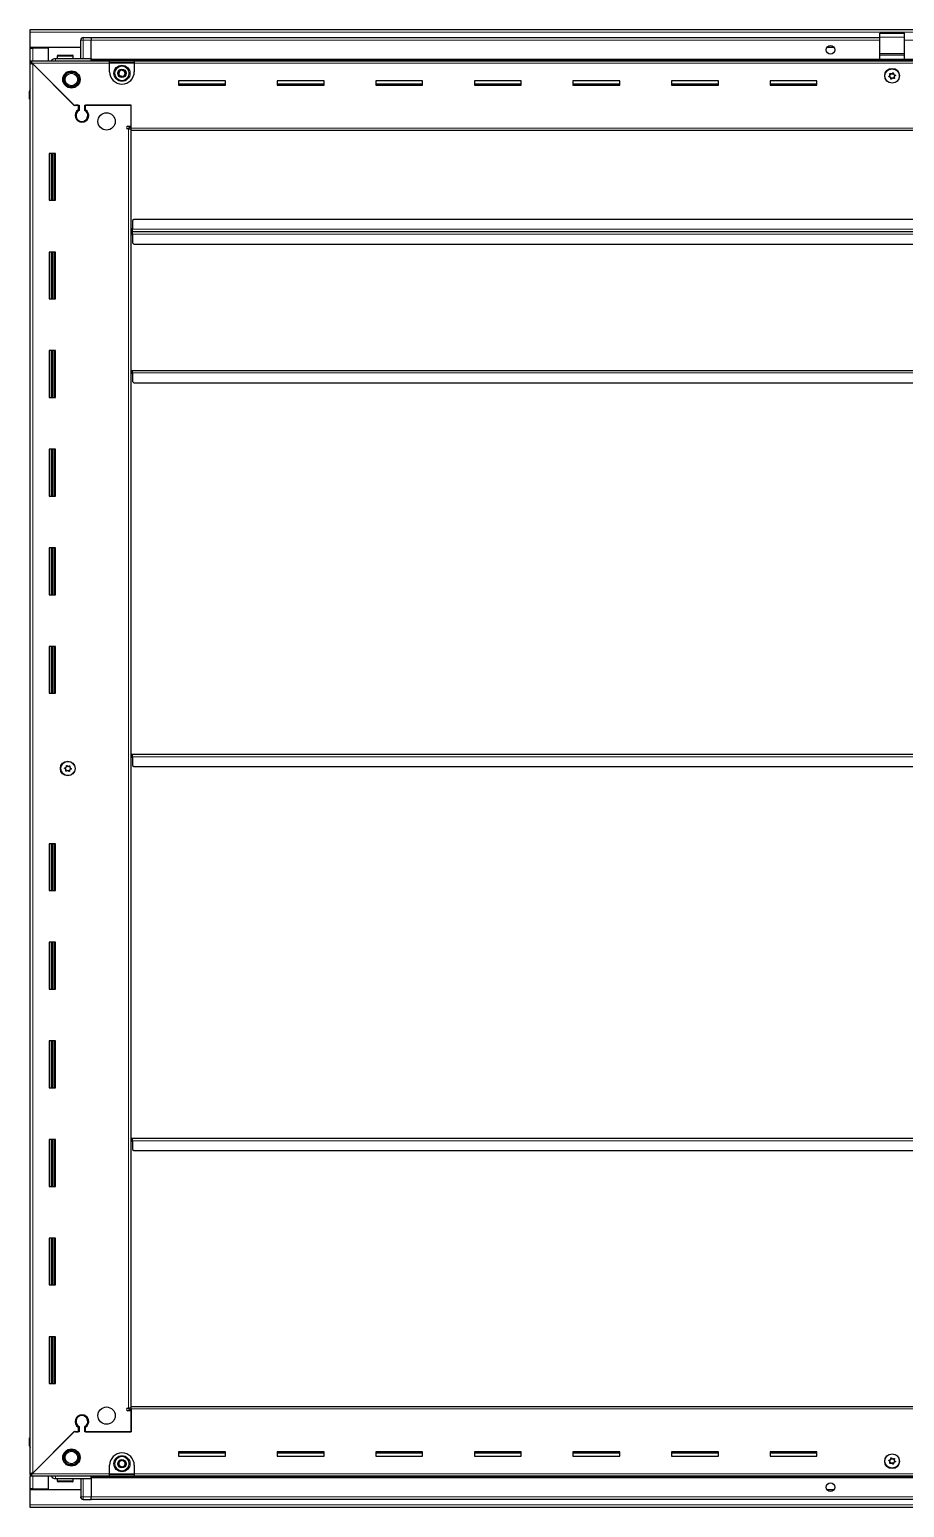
# Model space of a CAD drawing. Header units: millimetres. Extents: x 1219 to 6053, y -1082 to 1971.
# Drawn here: x 4577 to 5287, y 577 to 1776 of the extents above; entities that cross this region are included whole.
import ezdxf

# ---------------------------------------------------------------- set-up
doc = ezdxf.new("R2010")
doc.units = ezdxf.units.MM

msp = doc.modelspace()

# ---------------------------------------------------------------- linework, layer by layer
at = {"color": 7, "linetype": 'Continuous', "lineweight": 25}
for p, q in [((4577.52, 1773.72), (4577.52, 1775.82)), ((4577.52, 1775.82), (5976.52, 1775.82)), ((4577.52, 1761.32), (4577.52, 1773.72)), ((4618.52, 1752.32), (4618.52, 1767.32)), ((4619.2, 1768.82), (4619.2, 1768.82)), ((4620.52, 1769.32), (4627.02, 1769.32)), ((4620.52, 1769.32), (4627.02, 1769.32)), ((4627.02, 1769.32), (4627.02, 1769.32)), ((4627.02, 1769.32), (4627.02, 1769.32)), ((4627.02, 1769.32), (4627.02, 1767.32)), ((5267.02, 1769.17), (4627.02, 1769.17)), ((4627.02, 1752.32), (4627.02, 1767.32)), ((5267.02, 1772.82), (5287.02, 1772.82)), ((5267.02, 1769.56), (5267.02, 1772.82)), ((5267.02, 1756.41), (5267.02, 1769.56)), ((5287.02, 1769.56), (5287.02, 1772.82)), ((5287.02, 1756.41), (5287.02, 1769.56)), ((4618.52, 1761.32), (4577.52, 1761.32)), ((4577.52, 1760.82), (4577.52, 1761.32)), ((4577.52, 1750.57), (4577.52, 1760.82)), ((4577.52, 1760.82), (4579.62, 1760.82)), ((4577.52, 1749.07), (4577.52, 1750.57)), ((4577.52, 1750.57), (4578.52, 1750.57)), ((4578.52, 1749.07), (4578.52, 1750.57)), ((4578.52, 1750.57), (4642.02, 1750.57)), ((4579.02, 1760.82), (4579.02, 1761.32)), ((4592.52, 1760.82), (4579.62, 1760.82)), ((4592.52, 1750.57), (4592.52, 1760.82)), ((4598.02, 1752.32), (4627.02, 1752.32)), ((4599.52, 1754.22), (4599.52, 1752.32)), ((4600.32, 1755.02), (4611.72, 1755.02)), ((4612.52, 1752.32), (4612.52, 1754.22)), ((4626.95, 1750.57), (4627.02, 1752.29)), ((4627.02, 1752.32), (4627.02, 1751.82)), ((4627.02, 1751.17), (5927.02, 1751.17)), ((4642.02, 1748.47), (4642.02, 1750.57)), ((4642.02, 1750.57), (4662.02, 1750.57)), ((4662.02, 1750.57), (5892.02, 1750.57)), ((4662.02, 1750.57), (4662.02, 1748.47)), ((5229.9, 1761.32), (5224.15, 1761.32)), ((5267.02, 1755.32), (5267.02, 1756.41)), ((5267.02, 1755.32), (5287.02, 1755.32)), ((5267.02, 1751.82), (5267.02, 1755.32)), ((5267.02, 1751.82), (5287.02, 1751.82)), ((5271.02, 1751.82), (5271.02, 1751.17)), ((5273.52, 1751.17), (5273.52, 1751.82)), ((5280.52, 1751.17), (5280.52, 1751.82)), ((5283.02, 1751.17), (5283.02, 1751.82)), ((5287.02, 1755.32), (5287.02, 1756.41)), ((5287.02, 1751.82), (5287.02, 1755.32)), ((4577.52, 1748.57), (4577.52, 1749.07)), ((4577.52, 1749.07), (4578.52, 1749.07)), ((4577.52, 604.07), (4577.52, 1748.57)), ((4579.02, 1748.57), (4577.52, 1748.57)), ((4579.12, 1748.47), (4613.02, 1714.57)), ((4613.72, 1713.87), (4579.62, 1747.97)), ((4642.02, 1749.07), (4662.02, 1749.07)), ((4642.02, 1741.57), (4642.02, 1748.47)), ((4662.02, 1748.47), (4662.02, 1741.57)), ((4736.02, 1734.32), (4698.02, 1734.32)), ((4698.02, 1734.32), (4698.02, 1730.82)), ((4736.02, 1731.57), (4698.02, 1731.57)), ((4698.02, 1730.82), (4736.02, 1730.82)), ((4736.02, 1730.82), (4736.02, 1734.32)), ((4816.02, 1734.32), (4778.02, 1734.32)), ((4778.02, 1734.32), (4778.02, 1730.82)), ((4816.02, 1731.57), (4778.02, 1731.57)), ((4778.02, 1730.82), (4816.02, 1730.82)), ((4816.02, 1730.82), (4816.02, 1734.32)), ((4896.02, 1734.32), (4858.02, 1734.32)), ((4858.02, 1734.32), (4858.02, 1730.82)), ((4896.02, 1731.57), (4858.02, 1731.57)), ((4858.02, 1730.82), (4896.02, 1730.82)), ((4896.02, 1730.82), (4896.02, 1734.32)), ((4976.02, 1734.32), (4938.02, 1734.32)), ((4938.02, 1734.32), (4938.02, 1730.82)), ((4976.02, 1731.57), (4938.02, 1731.57)), ((4938.02, 1730.82), (4976.02, 1730.82)), ((4976.02, 1730.82), (4976.02, 1734.32)), ((5056.02, 1734.32), (5018.02, 1734.32)), ((5018.02, 1734.32), (5018.02, 1730.82)), ((5056.02, 1731.57), (5018.02, 1731.57)), ((5018.02, 1730.82), (5056.02, 1730.82)), ((5056.02, 1730.82), (5056.02, 1734.32)), ((5136.02, 1734.32), (5098.02, 1734.32)), ((5098.02, 1734.32), (5098.02, 1730.82)), ((5136.02, 1731.57), (5098.02, 1731.57)), ((5098.02, 1730.82), (5136.02, 1730.82)), ((5136.02, 1730.82), (5136.02, 1734.32)), ((5216.02, 1734.32), (5178.02, 1734.32)), ((5178.02, 1734.32), (5178.02, 1730.82)), ((5216.02, 1731.57), (5178.02, 1731.57)), ((5178.02, 1730.82), (5216.02, 1730.82)), ((5216.02, 1730.82), (5216.02, 1734.32)), ((4577.02, 1725.82), (4577.02, 1719.32)), ((4577.02, 1719.32), (4577.02, 1725.82)), ((4577.02, 1719.32), (4577.02, 1719.32)), ((4577.52, 1719.32), (4577.02, 1719.32)), ((4577.17, 1719.32), (4577.17, 633.32)), ((4613.02, 1714.57), (4617.22, 1714.57)), ((4614.42, 1714.57), (4613.72, 1713.87)), ((4616.52, 1714.57), (4614.42, 1714.57)), ((4616.52, 1714.57), (4616.52, 1710.68)), ((4617.22, 1714.57), (4617.22, 1710.29)), ((4621.82, 1714.57), (4659.52, 1714.57)), ((4621.82, 1710.29), (4621.82, 1714.57)), ((4622.52, 1710.68), (4622.52, 1714.57)), ((4659.52, 1714.57), (4622.52, 1714.57)), ((4659.52, 1695.92), (4659.52, 1714.57)), ((4659.52, 1697.32), (4659.52, 1714.57)), ((4617.52, 1701.71), (4617.52, 1700.95)), ((4656.67, 1697.32), (4659.52, 1697.32)), ((4657.42, 1695.32), (4656.67, 1695.32)), ((4657.42, 1695.32), (4659.52, 1695.32)), ((4659.52, 1696.32), (4657.52, 1696.32)), ((4657.52, 1696.32), (4657.52, 1695.32)), ((4659.52, 1693.82), (4659.52, 1695.92)), ((5894.52, 1693.82), (4659.52, 1693.82)), ((4659.52, 658.82), (4659.52, 1693.82)), ((4598.02, 1675.32), (4593.02, 1675.32)), ((4593.02, 1675.32), (4593.02, 1637.32)), ((4595.17, 1637.32), (4595.17, 1675.32)), ((4596.97, 1637.32), (4596.97, 1675.32)), ((4597, 1637.32), (4597, 1675.32)), ((4598.02, 1637.32), (4598.02, 1675.32)), ((4593.02, 1637.32), (4598.02, 1637.32)), ((4661.52, 1621.82), (4660.52, 1620.82)), ((4660.52, 1620.82), (4660.52, 1613.92)), ((5892.52, 1621.82), (4661.52, 1621.82)), ((4660.27, 1611.82), (4659.52, 1611.82)), ((4660.52, 1614.67), (4660.27, 1614.67)), ((4660.27, 1614.67), (4660.27, 1611.82)), ((4660.27, 1611.82), (4660.27, 1608.97)), ((4660.27, 1608.97), (4660.52, 1608.97)), ((4660.52, 1611.82), (4660.52, 1613.92)), ((4660.52, 1609.72), (4660.52, 1611.82)), ((5893.52, 1611.82), (4660.52, 1611.82)), ((4660.52, 1609.72), (4660.52, 1602.82)), ((4598.02, 1595.32), (4593.02, 1595.32)), ((4593.02, 1595.32), (4593.02, 1557.32)), ((4595.17, 1557.32), (4595.17, 1595.32)), ((4596.97, 1557.32), (4596.97, 1595.32)), ((4597, 1557.32), (4597, 1595.32)), ((4598.02, 1557.32), (4598.02, 1595.32)), ((4660.52, 1602.82), (4661.52, 1601.82)), ((4661.52, 1601.82), (5892.52, 1601.82)), ((4593.02, 1557.32), (4598.02, 1557.32)), ((4598.02, 1515.32), (4593.02, 1515.32)), ((4593.02, 1515.32), (4593.02, 1477.32)), ((4595.17, 1477.32), (4595.17, 1515.32)), ((4596.97, 1477.32), (4596.97, 1515.32)), ((4597, 1477.32), (4597, 1515.32)), ((4598.02, 1477.32), (4598.02, 1515.32)), ((4659.52, 1499.32), (4660.27, 1499.32)), ((4660.27, 1499.32), (4660.27, 1496.47)), ((4660.52, 1497.22), (4660.52, 1499.32)), ((4660.52, 1499.32), (5893.52, 1499.32)), ((4660.27, 1496.47), (4660.52, 1496.47)), ((4660.52, 1497.22), (4660.52, 1490.32)), ((4660.52, 1490.32), (4661.52, 1489.32)), ((4661.52, 1489.32), (5892.52, 1489.32)), ((4593.02, 1477.32), (4598.02, 1477.32)), ((4598.02, 1435.32), (4593.02, 1435.32)), ((4593.02, 1435.32), (4593.02, 1397.32)), ((4595.17, 1397.32), (4595.17, 1435.32)), ((4596.97, 1397.32), (4596.97, 1435.32)), ((4597, 1397.32), (4597, 1435.32)), ((4598.02, 1397.32), (4598.02, 1435.32)), ((4593.02, 1397.32), (4598.02, 1397.32)), ((4598.02, 1355.32), (4593.02, 1355.32)), ((4593.02, 1355.32), (4593.02, 1317.32)), ((4595.17, 1317.32), (4595.17, 1355.32)), ((4596.97, 1317.32), (4596.97, 1355.32)), ((4597, 1317.32), (4597, 1355.32)), ((4598.02, 1317.32), (4598.02, 1355.32)), ((4593.02, 1317.32), (4598.02, 1317.32)), ((4598.02, 1275.32), (4593.02, 1275.32)), ((4593.02, 1275.32), (4593.02, 1237.32)), ((4595.17, 1237.32), (4595.17, 1275.32)), ((4596.97, 1237.32), (4596.97, 1275.32)), ((4597, 1237.32), (4597, 1275.32)), ((4598.02, 1237.32), (4598.02, 1275.32)), ((4593.02, 1237.32), (4598.02, 1237.32)), ((4659.52, 1187.82), (4660.27, 1187.82)), ((4660.27, 1187.82), (4660.27, 1184.97)), ((4660.52, 1185.72), (4660.52, 1187.82)), ((4660.52, 1187.82), (5893.52, 1187.82)), ((4660.27, 1184.97), (4660.52, 1184.97)), ((4660.52, 1185.72), (4660.52, 1178.82)), ((4660.52, 1178.82), (4661.52, 1177.82)), ((4661.52, 1177.82), (5892.52, 1177.82)), ((4598.02, 1115.32), (4593.02, 1115.32)), ((4593.02, 1115.32), (4593.02, 1077.32)), ((4595.17, 1077.32), (4595.17, 1115.32)), ((4596.97, 1077.32), (4596.97, 1115.32)), ((4597, 1077.32), (4597, 1115.32)), ((4598.02, 1077.32), (4598.02, 1115.32)), ((4593.02, 1077.32), (4598.02, 1077.32)), ((4598.02, 1035.32), (4593.02, 1035.32)), ((4593.02, 1035.32), (4593.02, 997.32)), ((4595.17, 997.32), (4595.17, 1035.32)), ((4596.97, 997.32), (4596.97, 1035.32)), ((4597, 997.32), (4597, 1035.32)), ((4598.02, 997.32), (4598.02, 1035.32)), ((4593.02, 997.32), (4598.02, 997.32)), ((4598.02, 955.32), (4593.02, 955.32)), ((4593.02, 955.32), (4593.02, 917.32)), ((4595.17, 917.32), (4595.17, 955.32)), ((4596.97, 917.32), (4596.97, 955.32)), ((4597, 917.32), (4597, 955.32)), ((4598.02, 917.32), (4598.02, 955.32)), ((4593.02, 917.32), (4598.02, 917.32)), ((4598.02, 875.32), (4593.02, 875.32)), ((4593.02, 875.32), (4593.02, 837.32)), ((4595.17, 837.32), (4595.17, 875.32)), ((4596.97, 837.32), (4596.97, 875.32)), ((4597, 837.32), (4597, 875.32)), ((4598.02, 837.32), (4598.02, 875.32)), ((4659.52, 876.32), (4660.27, 876.32)), ((4660.27, 876.32), (4660.27, 873.47)), ((4660.52, 874.22), (4660.52, 876.32)), ((4660.52, 876.32), (5893.52, 876.32)), ((4660.27, 873.47), (4660.52, 873.47)), ((4660.52, 874.22), (4660.52, 867.32)), ((4660.52, 867.32), (4661.52, 866.32)), ((4661.52, 866.32), (5892.52, 866.32)), ((4593.02, 837.32), (4598.02, 837.32)), ((4598.02, 795.32), (4593.02, 795.32)), ((4593.02, 795.32), (4593.02, 757.32)), ((4595.17, 757.32), (4595.17, 795.32)), ((4596.97, 757.32), (4596.97, 795.32)), ((4597, 757.32), (4597, 795.32)), ((4598.02, 757.32), (4598.02, 795.32)), ((4593.02, 757.32), (4598.02, 757.32)), ((4598.02, 715.32), (4593.02, 715.32)), ((4593.02, 715.32), (4593.02, 677.32)), ((4595.17, 677.32), (4595.17, 715.32)), ((4596.97, 677.32), (4596.97, 715.32)), ((4597, 677.32), (4597, 715.32)), ((4598.02, 677.32), (4598.02, 715.32)), ((4593.02, 677.32), (4598.02, 677.32)), ((4617.52, 651.7), (4617.52, 650.94)), ((4656.67, 657.32), (4657.42, 657.32)), ((4659.52, 655.32), (4656.67, 655.32)), ((4659.52, 657.32), (4657.42, 657.32)), ((4657.52, 657.32), (4657.52, 656.32)), ((4657.52, 656.32), (4659.52, 656.32)), ((4659.52, 658.82), (5894.52, 658.82)), ((4659.52, 656.72), (4659.52, 658.82)), ((4659.52, 656.72), (4659.52, 638.07)), ((4659.52, 638.07), (4659.52, 655.32)), ((4613.02, 638.07), (4579.12, 604.17)), ((4579.62, 604.67), (4613.72, 638.77)), ((4617.22, 638.07), (4613.02, 638.07)), ((4613.72, 638.77), (4614.42, 638.07)), ((4614.42, 638.07), (4616.52, 638.07)), ((4616.52, 641.96), (4616.52, 638.07)), ((4617.22, 642.36), (4617.22, 638.07)), ((4621.82, 638.07), (4621.82, 642.36)), ((4659.52, 638.07), (4621.82, 638.07)), ((4622.52, 638.07), (4622.52, 641.96)), ((4622.52, 638.07), (4659.52, 638.07)), ((4577.02, 626.82), (4577.02, 633.32)), ((4577.02, 633.32), (4577.02, 633.32)), ((4577.02, 633.32), (4577.02, 633.32)), ((4577.02, 633.32), (4577.02, 626.82)), ((4577.52, 633.32), (4577.02, 633.32)), ((4577.52, 625.5), (4577.52, 625.5)), ((4736.02, 621.82), (4698.02, 621.82)), ((4698.02, 621.82), (4698.02, 618.32)), ((4698.02, 621.07), (4736.02, 621.07)), ((4698.02, 618.32), (4736.02, 618.32)), ((4736.02, 618.32), (4736.02, 621.82)), ((4816.02, 621.82), (4778.02, 621.82)), ((4778.02, 621.82), (4778.02, 618.32)), ((4778.02, 621.07), (4816.02, 621.07)), ((4778.02, 618.32), (4816.02, 618.32)), ((4816.02, 618.32), (4816.02, 621.82)), ((4896.02, 621.82), (4858.02, 621.82)), ((4858.02, 621.82), (4858.02, 618.32)), ((4858.02, 621.07), (4896.02, 621.07)), ((4858.02, 618.32), (4896.02, 618.32)), ((4896.02, 618.32), (4896.02, 621.82)), ((4976.02, 621.82), (4938.02, 621.82)), ((4938.02, 621.82), (4938.02, 618.32)), ((4938.02, 621.07), (4976.02, 621.07)), ((4938.02, 618.32), (4976.02, 618.32)), ((4976.02, 618.32), (4976.02, 621.82)), ((5056.02, 621.82), (5018.02, 621.82)), ((5018.02, 621.82), (5018.02, 618.32)), ((5018.02, 621.07), (5056.02, 621.07)), ((5018.02, 618.32), (5056.02, 618.32)), ((5056.02, 618.32), (5056.02, 621.82)), ((5136.02, 621.82), (5098.02, 621.82)), ((5098.02, 621.82), (5098.02, 618.32)), ((5098.02, 621.07), (5136.02, 621.07)), ((5098.02, 618.32), (5136.02, 618.32)), ((5136.02, 618.32), (5136.02, 621.82)), ((5216.02, 621.82), (5178.02, 621.82)), ((5178.02, 621.82), (5178.02, 618.32)), ((5178.02, 621.07), (5216.02, 621.07)), ((5178.02, 618.32), (5216.02, 618.32)), ((5216.02, 618.32), (5216.02, 621.82)), ((4577.52, 603.57), (4577.52, 604.07)), ((4579.02, 604.07), (4577.52, 604.07)), ((4577.52, 603.57), (4577.52, 602.07)), ((4578.52, 603.57), (4577.52, 603.57)), ((4577.52, 591.82), (4577.52, 602.07)), ((4578.52, 602.07), (4577.52, 602.07)), ((4578.52, 603.57), (4578.52, 602.07)), ((4642.02, 602.07), (4578.52, 602.07)), ((4592.52, 591.82), (4592.52, 602.07)), ((4598.02, 600.32), (4627.02, 600.32)), ((4599.52, 600.32), (4599.52, 598.42)), ((4612.52, 598.42), (4612.52, 600.32)), ((4618.52, 600.32), (4618.52, 585.32)), ((4627.02, 600.36), (4626.95, 602.07)), ((5927.02, 601.47), (4627.02, 601.47)), ((4627.02, 600.32), (4627.02, 600.82)), ((4627.02, 600.32), (4627.02, 585.32)), ((4642.02, 604.17), (4642.02, 611.07)), ((4642.02, 602.07), (4642.02, 604.17)), ((4662.02, 603.57), (4642.02, 603.57)), ((4662.02, 602.07), (4642.02, 602.07)), ((4662.02, 611.07), (4662.02, 604.17)), ((4662.02, 604.17), (4662.02, 602.07)), ((5892.02, 602.07), (4662.02, 602.07)), ((4579.62, 591.82), (4577.52, 591.82)), ((4577.52, 591.32), (4577.52, 591.82)), ((4577.52, 578.92), (4577.52, 591.32)), ((4577.52, 591.32), (4618.52, 591.32)), ((4579.02, 591.32), (4579.02, 591.82)), ((4579.62, 591.82), (4592.52, 591.82)), ((4604.1, 597.62), (4600.32, 597.62)), ((4611.72, 597.62), (4604.1, 597.62)), ((5224.15, 591.32), (5229.9, 591.32)), ((4577.52, 576.82), (4577.52, 578.92)), ((5976.52, 576.82), (4577.52, 576.82)), ((4618.52, 585.32), (4618.52, 585.32)), ((4620.52, 583.32), (4627.02, 583.32)), ((4620.52, 583.32), (4627.02, 583.32)), ((4627.02, 583.32), (4627.02, 585.32)), ((4627.02, 583.47), (5927.02, 583.47)), ((4627.02, 583.32), (4627.02, 583.32))]:
    msp.add_line(p, q, dxfattribs=at)
at = {"color": 8, "linetype": 'Continuous', "lineweight": 18}
for p, q in [((5976.52, 1773.72), (4577.52, 1773.72)), ((4618.52, 1767.32), (4620.52, 1767.32)), ((4620.52, 1769.32), (4620.52, 1767.32)), ((4620.52, 1767.32), (4620.52, 1752.32)), ((4627.02, 1767.32), (4620.52, 1767.32)), ((5267.02, 1767.17), (4627.02, 1767.17)), ((5267.02, 1769.56), (5287.02, 1769.56)), ((5927.02, 1767.17), (5287.02, 1767.17)), ((4579.62, 1760.82), (4579.62, 1761.32)), ((4579.62, 1750.57), (4579.62, 1760.82)), ((4599.52, 1754.22), (4612.52, 1754.22)), ((5267.02, 1751.82), (4627.02, 1751.82)), ((5927.02, 1750.59), (4627.02, 1750.59)), ((5267.02, 1756.41), (5287.02, 1756.41)), ((5273.02, 1751.17), (5273.02, 1751.82)), ((5281.02, 1751.17), (5281.02, 1751.82)), ((5927.02, 1751.82), (5287.02, 1751.82)), ((4642.02, 1748.47), (4579.12, 1748.47)), ((4579.62, 1747.97), (4579.62, 604.67)), ((4642.02, 1748.47), (4662.02, 1748.47)), ((5892.02, 1748.47), (4662.02, 1748.47)), ((4577.52, 1725.82), (4577.02, 1725.82)), ((4657.42, 657.32), (4657.42, 1695.32)), ((4659.52, 1695.92), (5894.52, 1695.92)), ((4594.52, 1675.32), (4594.52, 1637.32)), ((4595.76, 1675.32), (4595.76, 1637.32)), ((5893.52, 1613.92), (4660.52, 1613.92)), ((4660.52, 1609.72), (5893.52, 1609.72)), ((4594.52, 1595.32), (4594.52, 1557.32)), ((4595.76, 1595.32), (4595.76, 1557.32)), ((4594.52, 1515.32), (4594.52, 1477.32)), ((4595.76, 1515.32), (4595.76, 1477.32)), ((4660.52, 1497.22), (5893.52, 1497.22)), ((4594.52, 1435.32), (4594.52, 1397.32)), ((4595.76, 1435.32), (4595.76, 1397.32)), ((4594.52, 1355.32), (4594.52, 1317.32)), ((4595.76, 1355.32), (4595.76, 1317.32)), ((4594.52, 1275.32), (4594.52, 1237.32)), ((4595.76, 1275.32), (4595.76, 1237.32)), ((4660.52, 1185.72), (5893.52, 1185.72)), ((4594.52, 1115.32), (4594.52, 1077.32)), ((4595.76, 1115.32), (4595.76, 1077.32)), ((4594.52, 1035.32), (4594.52, 997.32)), ((4595.76, 1035.32), (4595.76, 997.32)), ((4594.52, 955.32), (4594.52, 917.32)), ((4595.76, 955.32), (4595.76, 917.32)), ((4594.52, 875.32), (4594.52, 837.32)), ((4595.76, 875.32), (4595.76, 837.32)), ((4660.52, 874.22), (5893.52, 874.22)), ((4594.52, 795.32), (4594.52, 757.32)), ((4595.76, 795.32), (4595.76, 757.32)), ((4594.52, 715.32), (4594.52, 677.32)), ((4595.76, 715.32), (4595.76, 677.32)), ((5894.52, 656.72), (4659.52, 656.72)), ((4577.52, 626.82), (4577.02, 626.82)), ((4579.12, 604.17), (4642.02, 604.17)), ((4579.62, 591.82), (4579.62, 602.07)), ((4620.52, 585.32), (4620.52, 600.32)), ((4627.02, 602.06), (5927.02, 602.06)), ((4627.02, 600.82), (5927.02, 600.82)), ((4662.02, 604.17), (4642.02, 604.17)), ((4662.02, 604.17), (5892.02, 604.17)), ((4579.62, 591.32), (4579.62, 591.82)), ((4603.83, 598.42), (4599.52, 598.42)), ((4612.52, 598.42), (4603.83, 598.42)), ((5976.52, 578.92), (4577.52, 578.92)), ((4618.52, 585.32), (4620.52, 585.32)), ((4620.52, 583.32), (4620.52, 585.32)), ((4627.02, 585.32), (4620.52, 585.32)), ((4627.02, 585.47), (5927.02, 585.47))]:
    msp.add_line(p, q, dxfattribs=at)
at = {"color": 7, "linetype": 'Continuous', "lineweight": 25, "flags": 128}
msp.add_lwpolyline([(4618.67, 584.57), (4618.56, 584.93), (4618.52, 585.32)], dxfattribs=at)
at = {"color": 7, "linetype": 'Continuous', "lineweight": 25}
for centre, radius in [((5227.02, 1759.32), 3.5), ((4611.02, 1735.32), 7), ((4611.02, 1735.32), 6.02), ((4611.02, 1735.32), 5.1), ((4652.02, 1740.32), 6.5), ((4652.02, 1740.32), 3.46), ((5277.02, 1738.32), 6), ((5277.02, 1738.17), 5.79), ((5277.02, 1738.17), 1.85), ((4639.52, 1701.32), 7), ((4608.02, 1176.32), 6), ((4608.17, 1176.32), 5.79), ((4608.17, 1176.32), 1.85), ((4639.52, 651.32), 7), ((4611.02, 617.32), 7), ((4611.02, 617.32), 6.02), ((4611.02, 617.32), 5.1), ((4652.02, 612.32), 6.5), ((4652.02, 612.32), 3.46), ((5277.02, 614.32), 6), ((5277.02, 614.47), 5.79), ((5277.02, 614.47), 1.85), ((5227.02, 593.32), 3.5)]:
    msp.add_circle(centre, radius, dxfattribs=at)
at = {"color": 8, "linetype": 'Continuous', "lineweight": 18}
for centre in [(4652.02, 1740.32), (4652.02, 612.32)]:
    msp.add_circle(centre, 5.7, dxfattribs=at)
at = {"color": 7, "linetype": 'Continuous', "lineweight": 25}
for centre, radius, start, end in [((4620.52, 1767.32), 2, 90, 180), ((4620.52, 1767.32), 2, 90, 131.40962), ((4600.32, 1754.22), 0.8, 90, 180), ((4611.72, 1754.22), 0.8, 0, 90), ((4618.32, 1752.52), 0.2, 270, 0), ((4652.02, 1741.57), 10, 180, 270), ((4652.02, 1740.32), 2.5, 134.01559, 194.01559), ((4652.02, 1740.32), 2.5, 194.01559, 254.01559), ((4652.02, 1740.32), 2.5, 74.01559, 134.01559), ((4652.02, 1741.57), 10, 270, 0), ((4652.02, 1740.32), 2.5, 14.01559, 74.01559), ((4652.02, 1740.32), 2.5, 314.01559, 14.01559), ((4579.02, 1725.82), 2, 138.59038, 180), ((4652.02, 1740.32), 2.5, 254.01559, 314.01559), ((4619.52, 1706.07), 5.5, 123.05573, 56.94427), ((4619.52, 1706.07), 4.8, 118.63099, 61.36901), ((4656.67, 1696.32), 1, 90, 270), ((4619.52, 646.57), 5.5, 303.05573, 236.94427), ((4619.52, 646.57), 4.8, 298.63099, 241.36901), ((4656.67, 656.32), 1, 90, 270), ((4579.02, 626.82), 2, 180, 199.56674), ((4579.02, 626.82), 2, 180, 221.39416), ((4579.02, 626.82), 2, 213.78451, 221.40962), ((4652.02, 611.07), 10, 90, 180), ((4652.02, 612.32), 2.5, 127.47401, 187.47401), ((4652.02, 612.32), 2.5, 187.47401, 247.47401), ((4652.02, 612.32), 2.5, 67.47401, 127.47401), ((4652.02, 611.07), 10, 0, 90), ((4652.02, 612.32), 2.5, 7.47401, 67.47401), ((4652.02, 612.32), 2.5, 307.47401, 7.47401), ((4618.32, 600.12), 0.2, 0, 90), ((4652.02, 612.32), 2.5, 247.47401, 307.47401), ((4600.32, 598.42), 0.8, 180, 270), ((4611.72, 598.42), 0.8, 270, 0), ((4620.52, 585.32), 2, 180, 270)]:
    msp.add_arc(centre, radius, start, end, dxfattribs=at)
for points, knots in [([(4579.12, 1748.47), (4579.08, 1748.73), (4578.99, 1749.22), (4578.85, 1749.86), (4578.72, 1750.33), (4578.61, 1750.55), (4578.55, 1750.57), (4578.52, 1750.57)], [0, 0, 0, 0, 0.2302553, 0.4485219, 0.6667858, 0.8850496, 1, 1, 1, 1]), ([(4594.81, 1750.57), (4594.93, 1750.77), (4595.32, 1751.42), (4596.47, 1752.13), (4597.51, 1752.26), (4598.02, 1752.32)], [0, 0, 0, 0, 0.1822499, 0.5911249, 1, 1, 1, 1]), ([(4627.02, 1752.32), (4627.02, 1752.29), (4627.02, 1752.21), (4627.02, 1751.59), (4627.02, 1751.01), (4627.02, 1750.62), (4627.02, 1750.59)], [0, 0, 0, 0, 0.3242788, 0.6485576, 0.9728365, 1, 1, 1, 1]), ([(4577.52, 1748.57), (4577.55, 1748.53), (4577.6, 1748.44), (4578, 1748.3), (4578.55, 1748.17), (4579.13, 1748.06), (4579.5, 1748), (4579.62, 1747.97)], [0, 0, 0, 0, 0.2302553, 0.4485219, 0.6667858, 0.8850496, 1, 1, 1, 1]), ([(4649.25, 1741.12), (4649.62, 1741.48), (4650.31, 1742.15), (4651, 1742.81), (4651.32, 1743.12)], [0, 0, 0, 0, 0.5346859, 1, 1, 1, 1]), ([(4649.95, 1738.32), (4649.86, 1738.65), (4649.66, 1739.45), (4649.42, 1740.42), (4649.28, 1741), (4649.25, 1741.12)], [0, 0, 0, 0, 0.3629006, 0.8668753, 1, 1, 1, 1]), ([(4651.32, 1743.12), (4651.82, 1742.98), (4652.75, 1742.72), (4653.67, 1742.45), (4654.1, 1742.33)], [0, 0, 0, 0, 0.53468586, 1, 1, 1, 1]), ([(4654.8, 1739.53), (4654.43, 1739.17), (4653.73, 1738.5), (4653.04, 1737.83), (4652.72, 1737.52)], [0, 0, 0, 0, 0.5346859, 1, 1, 1, 1]), ([(4654.1, 1742.33), (4654.13, 1742.21), (4654.27, 1741.63), (4654.52, 1740.66), (4654.72, 1739.86), (4654.8, 1739.53)], [0, 0, 0, 0, 0.1331247, 0.6370994, 1, 1, 1, 1]), ([(5275.14, 1740.24), (5275.13, 1740.23), (5275.11, 1740.21), (5275.11, 1740.15), (5275.12, 1740.01), (5275.22, 1739.64), (5275.35, 1739.11), (5275.18, 1738.5), (5274.83, 1738.13), (5274.52, 1737.88), (5274.35, 1737.72), (5274.3, 1737.64), (5274.28, 1737.6), (5274.29, 1737.57), (5274.31, 1737.54), (5274.36, 1737.49), (5274.61, 1737.39), (5275.07, 1737.29), (5275.71, 1736.98), (5275.96, 1736.31), (5276.02, 1735.84), (5276.1, 1735.58), (5276.14, 1735.53), (5276.16, 1735.51), (5276.19, 1735.5), (5276.23, 1735.51), (5276.27, 1735.52), (5276.34, 1735.57), (5276.51, 1735.72), (5276.78, 1735.99), (5277.18, 1736.31), (5277.8, 1736.42), (5278.31, 1736.23), (5278.68, 1736.1), (5278.83, 1736.07), (5278.88, 1736.09), (5278.91, 1736.1), (5278.93, 1736.13), (5278.94, 1736.19), (5278.93, 1736.34), (5278.83, 1736.71), (5278.7, 1737.23), (5278.86, 1737.84), (5279.22, 1738.21), (5279.52, 1738.46), (5279.7, 1738.63), (5279.75, 1738.71), (5279.76, 1738.75), (5279.76, 1738.78), (5279.74, 1738.81), (5279.69, 1738.85), (5279.44, 1738.95), (5278.98, 1739.06), (5278.34, 1739.37), (5278.08, 1740.03), (5278.03, 1740.51), (5277.95, 1740.76), (5277.91, 1740.82), (5277.88, 1740.84), (5277.85, 1740.85), (5277.82, 1740.84), (5277.78, 1740.82), (5277.71, 1740.78), (5277.54, 1740.63), (5277.27, 1740.36), (5276.87, 1740.04), (5276.24, 1739.93), (5275.74, 1740.11), (5275.37, 1740.25), (5275.22, 1740.27), (5275.16, 1740.26), (5275.15, 1740.25), (5275.14, 1740.24)], [0, 0, 0, 0, 0.0020087, 0.00442, 0.0093647, 0.0255282, 0.0677053, 0.0957862, 0.1246456, 0.1503415, 0.1605194, 0.1633943, 0.1656965, 0.1672448, 0.1688741, 0.1707699, 0.1786058, 0.2119941, 0.2499945, 0.2879948, 0.3213831, 0.329219, 0.3311148, 0.3327441, 0.3342924, 0.3362166, 0.3385353, 0.3413178, 0.349662, 0.3753578, 0.4042173, 0.4322982, 0.4744753, 0.4906388, 0.4966691, 0.49844, 0.5, 0.5020087, 0.50442, 0.5093647, 0.5255282, 0.5677053, 0.5957862, 0.6246456, 0.6503415, 0.6605194, 0.6633943, 0.6656965, 0.6672448, 0.6688741, 0.6707699, 0.6786058, 0.7119941, 0.7499945, 0.7879948, 0.8213831, 0.829219, 0.8311148, 0.8327441, 0.8342924, 0.8362166, 0.8385353, 0.8413178, 0.849662, 0.8753578, 0.9042173, 0.9322982, 0.9744753, 0.9906388, 0.9966691, 0.99844, 1, 1, 1, 1]), ([(4652.72, 1737.52), (4652.23, 1737.66), (4651.3, 1737.93), (4650.38, 1738.19), (4649.95, 1738.32)], [0, 0, 0, 0, 0.53468586, 1, 1, 1, 1]), ([(4609.81, 1178.6), (4609.8, 1178.6), (4609.77, 1178.61), (4609.72, 1178.61), (4609.58, 1178.57), (4609.23, 1178.4), (4608.75, 1178.15), (4608.12, 1178.19), (4607.68, 1178.47), (4607.37, 1178.71), (4607.18, 1178.85), (4607.09, 1178.88), (4607.05, 1178.89), (4607.01, 1178.87), (4606.99, 1178.85), (4606.96, 1178.79), (4606.91, 1178.53), (4606.91, 1178.05), (4606.73, 1177.36), (4606.13, 1176.98), (4605.68, 1176.82), (4605.45, 1176.7), (4605.4, 1176.64), (4605.39, 1176.61), (4605.39, 1176.58), (4605.4, 1176.55), (4605.43, 1176.51), (4605.48, 1176.46), (4605.66, 1176.32), (4605.99, 1176.11), (4606.38, 1175.79), (4606.62, 1175.2), (4606.54, 1174.66), (4606.49, 1174.28), (4606.49, 1174.13), (4606.52, 1174.07), (4606.54, 1174.05), (4606.57, 1174.03), (4606.63, 1174.04), (4606.77, 1174.08), (4607.12, 1174.25), (4607.6, 1174.49), (4608.23, 1174.46), (4608.67, 1174.18), (4608.98, 1173.94), (4609.17, 1173.8), (4609.26, 1173.77), (4609.3, 1173.76), (4609.33, 1173.77), (4609.36, 1173.8), (4609.39, 1173.86), (4609.44, 1174.12), (4609.44, 1174.6), (4609.61, 1175.29), (4610.21, 1175.67), (4610.66, 1175.82), (4610.9, 1175.95), (4610.95, 1176), (4610.96, 1176.03), (4610.96, 1176.06), (4610.95, 1176.1), (4610.92, 1176.13), (4610.86, 1176.19), (4610.68, 1176.33), (4610.36, 1176.53), (4609.96, 1176.86), (4609.73, 1177.45), (4609.8, 1177.98), (4609.86, 1178.37), (4609.85, 1178.52), (4609.83, 1178.57), (4609.82, 1178.59), (4609.81, 1178.6)], [0, 0, 0, 0, 0.0020087, 0.00442, 0.0093647, 0.0255282, 0.0677053, 0.0957862, 0.1246456, 0.1503415, 0.1605194, 0.1633943, 0.1656965, 0.1672448, 0.1688741, 0.1707699, 0.1786058, 0.2119941, 0.2499945, 0.2879948, 0.3213831, 0.329219, 0.3311148, 0.3327441, 0.3342924, 0.3362166, 0.3385353, 0.3413178, 0.349662, 0.3753578, 0.4042173, 0.4322982, 0.4744753, 0.4906388, 0.4966691, 0.49844, 0.5, 0.5020087, 0.50442, 0.5093647, 0.5255282, 0.5677053, 0.5957862, 0.6246456, 0.6503415, 0.6605194, 0.6633943, 0.6656965, 0.6672448, 0.6688741, 0.6707699, 0.6786058, 0.7119941, 0.7499945, 0.7879948, 0.8213831, 0.829219, 0.8311148, 0.8327441, 0.8342924, 0.8362166, 0.8385353, 0.8413178, 0.849662, 0.8753578, 0.9042173, 0.9322982, 0.9744753, 0.9906388, 0.9966691, 0.99844, 1, 1, 1, 1]), ([(4649.36, 613.43), (4649.46, 613.51), (4649.93, 613.87), (4650.72, 614.48), (4651.37, 614.98), (4651.65, 615.19)], [0, 0, 0, 0, 0.1331247, 0.6370994, 1, 1, 1, 1]), ([(4649.73, 610.57), (4649.67, 611.08), (4649.54, 612.03), (4649.42, 612.99), (4649.36, 613.43)], [0, 0, 0, 0, 0.5346859, 1, 1, 1, 1]), ([(4651.65, 615.19), (4652.12, 614.99), (4653.02, 614.62), (4653.9, 614.25), (4654.31, 614.08)], [0, 0, 0, 0, 0.5346859, 1, 1, 1, 1]), ([(4654.31, 614.08), (4654.38, 613.57), (4654.51, 612.61), (4654.63, 611.66), (4654.69, 611.22)], [0, 0, 0, 0, 0.5346859, 1, 1, 1, 1]), ([(5275.14, 612.4), (5275.15, 612.4), (5275.17, 612.38), (5275.23, 612.38), (5275.37, 612.4), (5275.74, 612.54), (5276.24, 612.72), (5276.87, 612.61), (5277.27, 612.29), (5277.55, 612.01), (5277.73, 611.85), (5277.81, 611.81), (5277.85, 611.8), (5277.88, 611.81), (5277.91, 611.83), (5277.95, 611.88), (5278.03, 612.14), (5278.08, 612.61), (5278.34, 613.28), (5278.98, 613.59), (5279.44, 613.69), (5279.69, 613.79), (5279.74, 613.84), (5279.76, 613.87), (5279.76, 613.9), (5279.75, 613.93), (5279.73, 613.97), (5279.68, 614.04), (5279.52, 614.19), (5279.22, 614.43), (5278.86, 614.8), (5278.7, 615.41), (5278.83, 615.94), (5278.93, 616.32), (5278.94, 616.47), (5278.93, 616.52), (5278.91, 616.55), (5278.87, 616.56), (5278.82, 616.57), (5278.67, 616.54), (5278.31, 616.41), (5277.8, 616.23), (5277.18, 616.34), (5276.78, 616.66), (5276.5, 616.94), (5276.32, 617.09), (5276.24, 617.14), (5276.2, 617.15), (5276.16, 617.14), (5276.14, 617.12), (5276.1, 617.06), (5276.02, 616.81), (5275.96, 616.33), (5275.71, 615.67), (5275.07, 615.36), (5274.61, 615.25), (5274.36, 615.15), (5274.31, 615.11), (5274.29, 615.08), (5274.28, 615.05), (5274.29, 615.01), (5274.32, 614.98), (5274.37, 614.91), (5274.53, 614.76), (5274.83, 614.52), (5275.18, 614.14), (5275.35, 613.53), (5275.21, 613.01), (5275.12, 612.63), (5275.1, 612.48), (5275.12, 612.43), (5275.13, 612.41), (5275.14, 612.4)], [0, 0, 0, 0, 0.0020087, 0.00442, 0.0093647, 0.0255282, 0.0677053, 0.0957862, 0.1246456, 0.1503415, 0.1605194, 0.1633943, 0.1656965, 0.1672448, 0.1688741, 0.1707699, 0.1786058, 0.2119941, 0.2499945, 0.2879948, 0.3213831, 0.329219, 0.3311148, 0.3327441, 0.3342924, 0.3362166, 0.3385353, 0.3413178, 0.349662, 0.3753578, 0.4042173, 0.4322982, 0.4744753, 0.4906388, 0.4966691, 0.49844, 0.5, 0.5020087, 0.50442, 0.5093647, 0.5255282, 0.5677053, 0.5957862, 0.6246456, 0.6503415, 0.6605194, 0.6633943, 0.6656965, 0.6672448, 0.6688741, 0.6707699, 0.6786058, 0.7119941, 0.7499945, 0.7879948, 0.8213831, 0.829219, 0.8311148, 0.8327441, 0.8342924, 0.8362166, 0.8385353, 0.8413178, 0.849662, 0.8753578, 0.9042173, 0.9322982, 0.9744753, 0.9906388, 0.9966691, 0.99844, 1, 1, 1, 1]), ([(4579.62, 604.67), (4579.37, 604.63), (4578.88, 604.54), (4578.24, 604.4), (4577.77, 604.27), (4577.55, 604.16), (4577.53, 604.1), (4577.52, 604.07)], [0, 0, 0, 0, 0.2302553, 0.4485219, 0.6667858, 0.8850496, 1, 1, 1, 1]), ([(4578.52, 602.07), (4578.57, 602.1), (4578.66, 602.15), (4578.79, 602.55), (4578.92, 603.1), (4579.03, 603.68), (4579.1, 604.05), (4579.12, 604.17)], [0, 0, 0, 0, 0.2302553, 0.4485219, 0.6667858, 0.8850496, 1, 1, 1, 1]), ([(4594.81, 602.07), (4594.93, 601.87), (4595.32, 601.22), (4596.47, 600.51), (4597.51, 600.39), (4598.02, 600.32)], [0, 0, 0, 0, 0.1822499, 0.5911249, 1, 1, 1, 1]), ([(4627.02, 600.32), (4627.02, 600.36), (4627.02, 600.44), (4627.02, 601.05), (4627.02, 601.63), (4627.02, 602.03), (4627.02, 602.06)], [0, 0, 0, 0, 0.3242788, 0.6485576, 0.9728365, 1, 1, 1, 1]), ([(4652.4, 609.46), (4651.92, 609.66), (4651.03, 610.03), (4650.15, 610.4), (4649.73, 610.57)], [0, 0, 0, 0, 0.5346859, 1, 1, 1, 1]), ([(4654.69, 611.22), (4654.42, 611.01), (4653.76, 610.51), (4652.97, 609.9), (4652.5, 609.54), (4652.4, 609.46)], [0, 0, 0, 0, 0.3629006, 0.8668753, 1, 1, 1, 1])]:
    msp.add_open_spline(points, degree=3, knots=knots, dxfattribs=at)
at = {"color": 8, "linetype": 'Continuous', "lineweight": 18}
for points in [[(4598.02, 1752.32), (4598.02, 1752.28), (4598.02, 1752.2), (4598.02, 1751.77), (4598.02, 1751.31), (4598.02, 1750.9), (4598.02, 1750.63), (4598.02, 1750.57)], [(4598.02, 600.32), (4598.02, 600.37), (4598.02, 600.44), (4598.02, 600.88), (4598.02, 601.33), (4598.02, 601.75), (4598.02, 602.02), (4598.02, 602.07)]]:
    msp.add_open_spline(points, degree=3, knots=[0, 0, 0, 0, 0.3597529, 0.5534142, 0.7511852, 0.9489563, 1, 1, 1, 1], dxfattribs=at)
at = {"color": 7, "linetype": 'Continuous', "lineweight": 25}
for points in [[(4579.12, 1748.47), (4579.07, 1748.55), (4578.97, 1748.71), (4578.82, 1748.91), (4578.67, 1749.05), (4578.57, 1749.06), (4578.52, 1749.07)], [(4579.02, 1748.57), (4579.03, 1748.52), (4579.05, 1748.42), (4579.19, 1748.27), (4579.39, 1748.12), (4579.55, 1748.02), (4579.62, 1747.97)], [(4578.52, 603.57), (4578.57, 603.58), (4578.67, 603.6), (4578.82, 603.74), (4578.97, 603.94), (4579.07, 604.09), (4579.12, 604.17)], [(4579.62, 604.67), (4579.55, 604.62), (4579.39, 604.52), (4579.19, 604.37), (4579.05, 604.22), (4579.03, 604.12), (4579.02, 604.07)]]:
    msp.add_open_spline(points, degree=3, dxfattribs=at)

doc.saveas('drawing.dxf')
